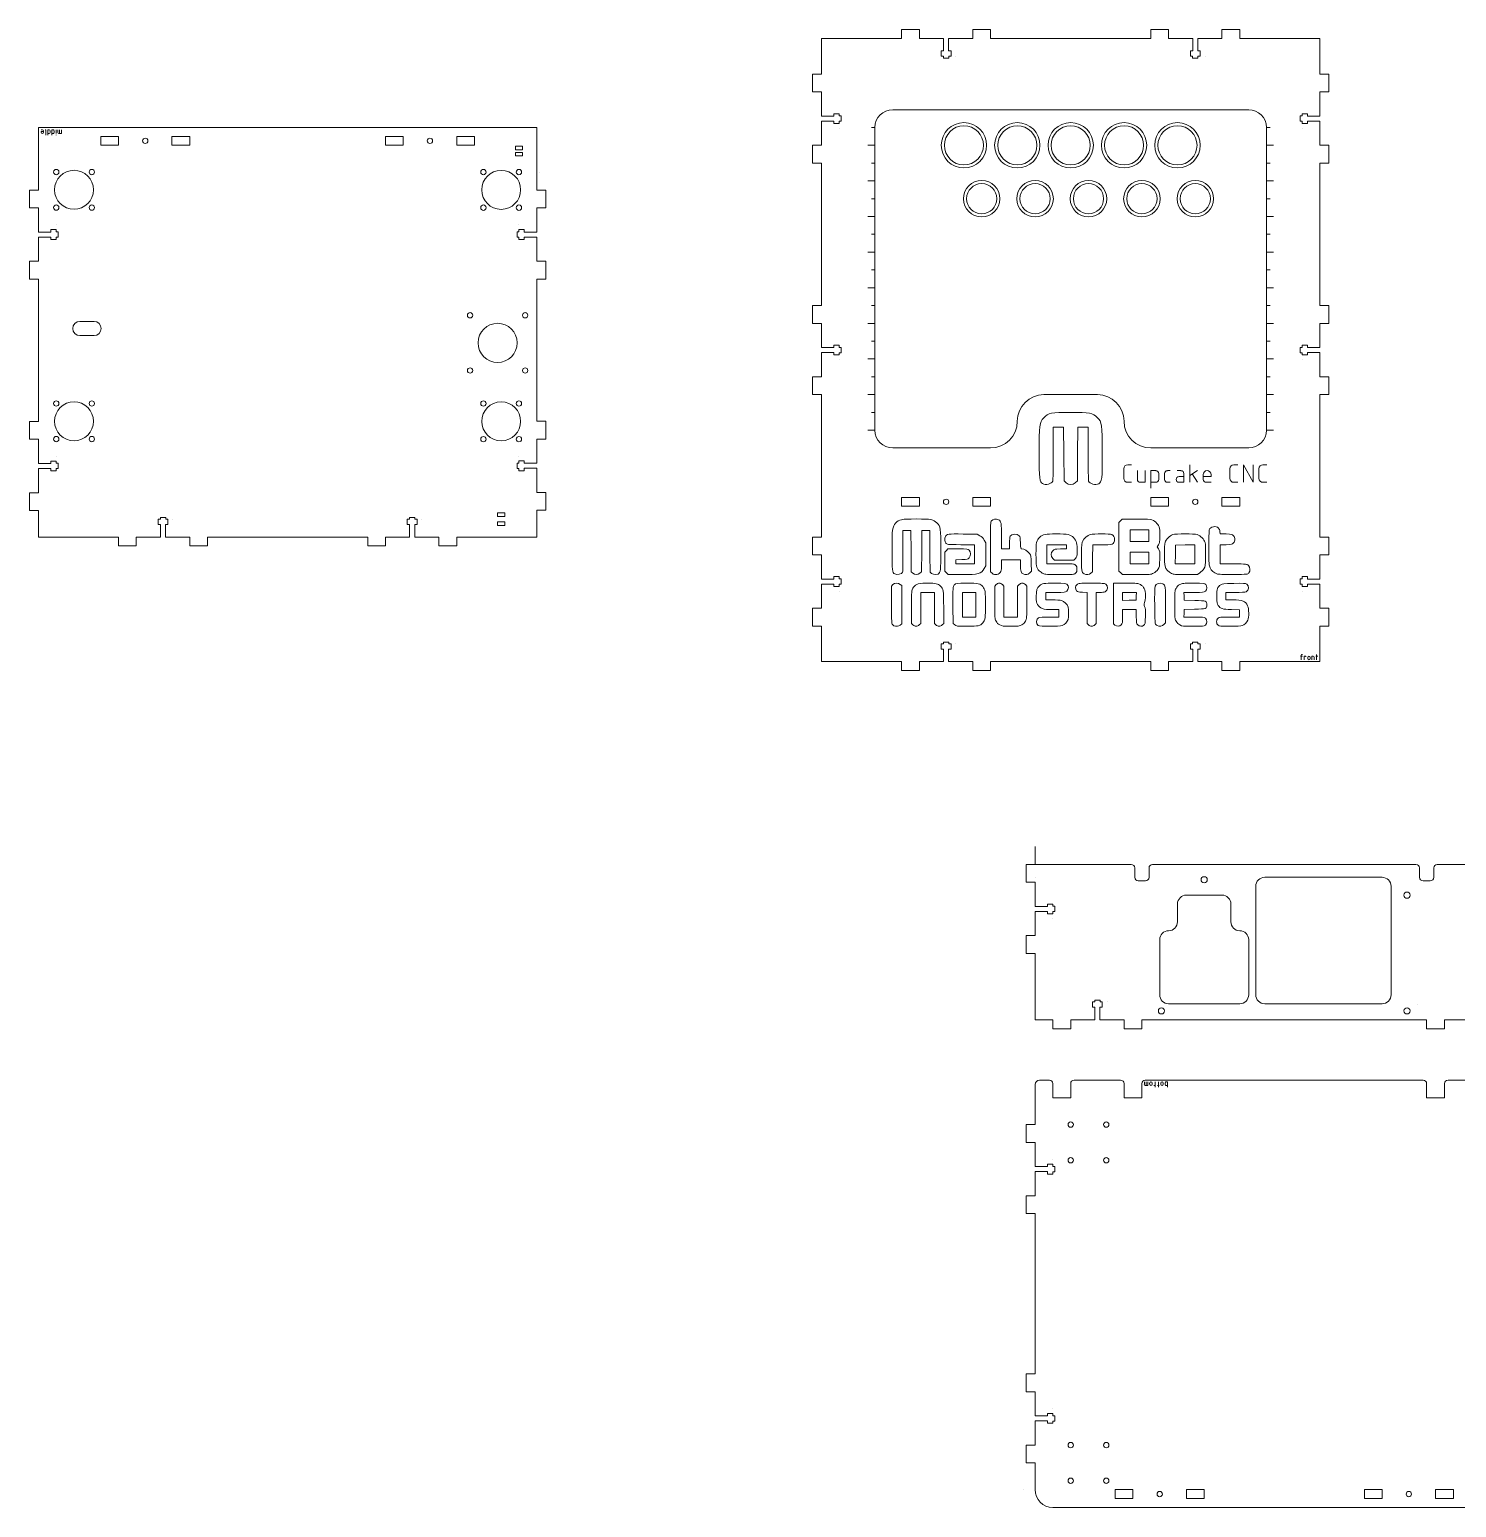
# Model space of a CAD drawing. Header units: millimetres. Extents: x -2155 to -662, y -1565 to -180.
# Drawn here: x -2155 to -1353, y -1565 to -735 of the extents above; entities that cross this region are included whole.
import ezdxf

# ---------------------------------------------------------------- set-up
doc = ezdxf.new("R2010")
doc.units = ezdxf.units.MM
doc.layers.get('0').update_dxf_attribs({"linetype": 'CONTINUOUS', "lineweight": 0, "true_color": 0x000000})
doc.layers.add('Drawings', color=4, linetype='CONTINUOUS', lineweight=0, true_color=0x00ffff)
doc.layers.add('main-deck', color=7, linetype='CONTINUOUS', lineweight=0, true_color=0x000000)

# ---------------------------------------------------------------- blocks, each defined once
blk = doc.blocks.new('slot')
for p, q in [((5, 5), (15, 5)), ((5, 5), (5, 0)), ((5, 0), (15, 0)), ((15, 0), (15, 5)), ((45, 5), (45, 0)), ((45, 5), (55, 5)), ((55, 0), (55, 5)), ((45, 0), (55, 0))]:
    blk.add_line(p, q)
blk.add_circle((30, 2.5), 1.5)
blk = doc.blocks.new('tgrips')
for p, q in [((0, 0), (10, 0)), ((10, 5), (20, 5)), ((10, 0), (10, 5)), ((20, 5), (20, 0)), ((20, 0), (33.58, 0)), ((33.58, 0), (33.58, -7)), ((36.4, -7), (36.4, 0)), ((36.4, 0), (50, 0)), ((50, 5), (60, 5)), ((50, 0), (50, 5)), ((60, 5), (60, 0)), ((60, 0), (70, 0)), ((70, 0), (70, 0)), ((32.25, -7), (32.25, -10)), ((33.58, -7), (32.25, -7)), ((37.75, -7), (36.4, -7)), ((37.75, -7), (37.75, -10)), ((32.25, -10), (33.5, -10)), ((33.5, -10), (33.5, -11)), ((33.5, -11), (36.5, -11)), ((36.5, -10), (37.75, -10)), ((36.5, -11), (36.5, -10)), ((40.5, -10), (40.5, -10))]:
    blk.add_line(p, q)
blk = doc.blocks.new('bearing hole and guides')
for centre, radius in [((-10, 10), 1.5), ((0, 0), 10.95), ((10, 10), 1.5), ((-10, -10), 1.5), ((10, -10), 1.5)]:
    blk.add_circle(centre, radius)
blk = doc.blocks.new('steppernema17')
for centre, radius in [((-15.495, 15.495), 1.5), ((15.495, 15.495), 1.5), ((0, 0), 11), ((-15.495, -15.495), 1.5), ((15.495, -15.495), 1.5)]:
    blk.add_circle(centre, radius)

msp = doc.modelspace()

# ---------------------------------------------------------------- linework, layer by layer
for p, q in [((-1710, -740), (-1710, -750)), ((-1675, -740), (-1710, -740)), ((-1605, -740), (-1535, -740)), ((-1465, -740), (-1462.75, -740)), ((-1462.75, -740), (-1430, -740)), ((-1430, -740), (-1430, -750)), ((-1670, -780), (-1470, -780)), ((-2150, -790), (-2150, -815.13)), ((-2150, -790), (-1870, -790)), ((-1901.25, -790.12), (-1901.25, -790.12)), ((-1870, -815.13), (-1870, -790)), ((-1680, -960), (-1680, -790)), ((-1460, -790), (-1460, -960)), ((-1882, -802.5), (-1882, -800.5)), ((-1882, -800.5), (-1878, -800.5)), ((-1878, -802.5), (-1882, -802.5)), ((-1882, -806), (-1882, -804)), ((-1882, -804), (-1878, -804)), ((-1878, -800.5), (-1878, -802.5)), ((-1878, -804), (-1878, -806)), ((-1878, -806), (-1882, -806)), ((-1868.25, -815), (-1868.25, -815)), ((-1710, -820), (-1710, -880)), ((-1430, -820), (-1430, -880)), ((-2150, -945.09), (-2150, -885.13)), ((-1870, -945), (-1870, -885.13)), ((-1585, -940), (-1555, -940)), ((-1710, -950), (-1710, -1010)), ((-1430, -950), (-1430, -950)), ((-1430, -1010), (-1430, -950)), ((-1600, -955), (-1600, -955)), ((-1540, -955), (-1540, -955)), ((-1670, -970), (-1615, -970)), ((-1525, -970), (-1470, -970)), ((-1892, -1008.5), (-1892, -1006.5)), ((-1892, -1006.5), (-1888, -1006.5)), ((-1888, -1008.5), (-1892, -1008.5)), ((-1892, -1013.5), (-1892, -1011.5)), ((-1892, -1011.5), (-1888, -1011.5)), ((-1888, -1006.5), (-1888, -1008.5)), ((-1888, -1011.5), (-1888, -1013.5)), ((-2150, -1015.09), (-2150, -1020.03)), ((-2115, -1020.03), (-2150, -1020.03)), ((-1975, -1020.03), (-2045, -1020.03)), ((-1905, -1020.03), (-1870, -1020.03)), ((-1888, -1013.5), (-1892, -1013.5)), ((-1870, -1015), (-1870, -1020.03)), ((-1870, -1020.03), (-1870, -1020.03)), ((-1710, -1080), (-1710, -1090)), ((-1430, -1080), (-1430, -1090)), ((-1675, -1090), (-1710, -1090)), ((-1535, -1090), (-1605, -1090)), ((-1430, -1090), (-1465, -1090)), ((-1590, -1203.87), (-1536, -1203.87)), ((-1590, -1211.12), (-1590, -1211.12)), ((-1534, -1211.12), (-1534, -1205.87)), ((-1526, -1205.87), (-1526, -1211.12)), ((-1524, -1203.87), (-1376, -1203.87)), ((-1395, -1211.12), (-1461, -1211.12)), ((-1374, -1211.12), (-1374, -1205.87)), ((-1366, -1205.87), (-1366, -1211.12)), ((-1364, -1203.87), (-1310, -1203.87)), ((-1528, -1213.12), (-1532, -1213.12)), ((-1466, -1216.12), (-1466, -1277.12)), ((-1390, -1216.12), (-1390, -1277.12)), ((-1368, -1213.12), (-1372, -1213.12)), ((-1510, -1226.12), (-1510, -1236.12)), ((-1487, -1221.12), (-1505, -1221.12)), ((-1485, -1221.12), (-1487, -1221.12)), ((-1480, -1236.12), (-1480, -1226.12)), ((-1515, -1241.12), (-1515, -1241.12)), ((-1475, -1241.12), (-1475, -1241.12)), ((-1520, -1277.12), (-1520, -1246.12)), ((-1470, -1277.12), (-1470, -1246.12)), ((-1590, -1263.87), (-1590, -1291.13)), ((-1515, -1282.12), (-1475, -1282.12)), ((-1461, -1282.12), (-1395, -1282.12)), ((-1375, -1282.5), (-1375, -1282.5)), ((-1380, -1291.13), (-1520, -1291.13)), ((-1590, -1327.5), (-1590, -1340)), ((-1587.5, -1325), (-1582, -1325)), ((-1580, -1335), (-1580, -1327)), ((-1570, -1327), (-1570, -1335)), ((-1568.13, -1325), (-1542, -1325)), ((-1540, -1335), (-1540, -1327)), ((-1530, -1327), (-1530, -1335)), ((-1528.13, -1325), (-1372, -1325)), ((-1370, -1335), (-1370, -1327)), ((-1360, -1327), (-1360, -1335)), ((-1358, -1325), (-1332, -1325)), ((-1570, -1335), (-1580, -1335)), ((-1530, -1335), (-1540, -1335)), ((-1360, -1335), (-1370, -1335)), ((-1590, -1410), (-1590, -1480)), ((-1590, -1555), (-1590, -1550)), ((-1596.25, -1555), (-1596.25, -1555)), ((-1580, -1565), (-1318.75, -1565))]:
    msp.add_line(p, q)
at = {"lineweight": 5}
for p, q in [((-1576.9, -958.35), (-1579.81, -958.35)), ((-1579.81, -958.35), (-1579.81, -973.14)), ((-1574, -958.35), (-1576.9, -958.35)), ((-1573.88, -973.42), (-1574, -958.35)), ((-1566, -958.35), (-1566.12, -973.42)), ((-1563.09, -958.35), (-1566, -958.35)), ((-1560.19, -958.35), (-1563.09, -958.35)), ((-1560.19, -973.14), (-1560.19, -958.35)), ((-1573.76, -988.49), (-1573.88, -973.42)), ((-1566.12, -973.42), (-1566.24, -988.49)), ((-1585.8, -990.03), (-1585.8, -990.03)), ((-1572.59, -989.49), (-1573.76, -988.49)), ((-1566.24, -988.49), (-1567.41, -989.49))]:
    msp.add_line(p, q, dxfattribs=at)
for centre, radius in [((-1630, -800), 12.75), ((-1600, -800), 12.75), ((-1570, -800), 12.75), ((-1540, -800), 12.75), ((-1510, -800), 12.75), ((-1630, -800), 11), ((-1600, -800), 11), ((-1570, -800), 11), ((-1540, -800), 11), ((-1510, -800), 11), ((-1620, -830), 10.25), ((-1620, -830), 8.5), ((-1590, -830), 10.25), ((-1590, -830), 8.5), ((-1560, -830), 10.25), ((-1560, -830), 8.5), ((-1530, -830), 10.25), ((-1530, -830), 8.5), ((-1500, -830), 10.25), ((-1500, -830), 8.5), ((-1495, -1212.5), 1.75), ((-1381, -1221.12), 1.75), ((-1519, -1286.12), 1.75), ((-1381, -1286.12), 1.75), ((-1570, -1350), 1.5), ((-1550, -1350), 1.5), ((-1570, -1370), 1.5), ((-1550, -1370), 1.5), ((-1570, -1530), 1.5), ((-1550, -1530), 1.5), ((-1570, -1550), 1.5), ((-1550, -1550), 1.5)]:
    msp.add_circle(centre, radius)
for centre, radius, start, end in [((-1670, -790), 10, 90, 180), ((-1470, -790), 10, 0, 90), ((-1585, -955), 15, 90, 180), ((-1555, -955), 15, 0, 90), ((-1670, -960), 10, 180, 270), ((-1615, -955), 15, 270, 0), ((-1525, -955), 15, 180, 270), ((-1470, -960), 10, 270, 0), ((-1536, -1205.87), 2, 0, 90), ((-1532, -1211.12), 2, 180, 270), ((-1528, -1211.12), 2, 270, 0), ((-1524, -1205.87), 2, 90, 180), ((-1461, -1216.12), 5, 90, 180), ((-1395, -1216.12), 5, 0, 90), ((-1376, -1205.87), 2, 0, 90), ((-1372, -1211.12), 2, 180, 270), ((-1368, -1211.12), 2, 270, 0), ((-1364, -1205.87), 2, 90, 180), ((-1505, -1226.12), 5, 90, 180), ((-1485, -1226.12), 5, 0, 90), ((-1515, -1236.12), 5, 270, 0), ((-1475, -1236.12), 5, 180, 270), ((-1515, -1246.12), 5, 90, 180), ((-1475, -1246.12), 5, 0, 90), ((-1515, -1277.12), 5, 180, 270), ((-1475, -1277.12), 5, 270, 0), ((-1461, -1277.12), 5, 180, 270), ((-1395, -1277.12), 5, 270, 0), ((-1587.5, -1327.5), 2.5, 90, 179.9809), ((-1582, -1327), 2, 360, 90), ((-1568.06, -1326.94), 1.94, 91.84761, 181.84761), ((-1542, -1327), 2, 360, 90), ((-1528.06, -1326.94), 1.94, 91.84761, 181.84761), ((-1372, -1327), 2, 0, 90), ((-1358, -1327), 2, 90, 180), ((-1580, -1555), 10, 180, 270)]:
    msp.add_arc(centre, radius, start, end)
for points in [[(-1587.74, -973), (-1587.74, -957.03), (-1587.57, -955.71), (-1585.14, -953.07)], [(-1585.14, -953.07), (-1582.59, -950.31), (-1581.06, -950), (-1569.99, -950)], [(-1569.99, -950), (-1559.31, -950), (-1557.63, -950.31), (-1555.1, -952.79)], [(-1555.1, -952.79), (-1552.41, -955.42), (-1552.25, -956.5), (-1552.25, -972.64)], [(-1585.8, -990.03), (-1587.57, -989), (-1587.74, -987.51), (-1587.74, -973)], [(-1579.81, -973.14), (-1579.81, -981.27), (-1579.93, -988.23), (-1580.07, -988.6)], [(-1559.93, -988.6), (-1560.07, -988.23), (-1560.19, -981.27), (-1560.19, -973.14)], [(-1552.25, -972.64), (-1552.25, -987.66), (-1552.42, -989.05), (-1554.28, -990.05)], [(-1580.07, -988.6), (-1580.66, -990.14), (-1584.12, -991), (-1585.8, -990.03)], [(-1567.41, -989.49), (-1568.96, -990.82), (-1571.04, -990.82), (-1572.59, -989.49)], [(-1554.28, -990.05), (-1556.03, -990.99), (-1559.34, -990.14), (-1559.93, -988.6)]]:
    msp.add_open_spline(points, degree=3, dxfattribs=at)
at = {"layer": 'Drawings'}
for p, q in [((-2147.63, -791.3), (-2148.46, -791.3)), ((-2147.13, -792.3), (-2148.46, -792.3)), ((-2148.46, -792.3), (-2148.46, -792.64)), ((-2147.13, -792.64), (-2147.13, -791.8)), ((-2145.79, -794.3), (-2145.79, -791.64)), ((-2144.79, -794.3), (-2144.79, -791.3)), ((-2144.79, -791.3), (-2143.96, -791.3)), ((-2143.96, -793.3), (-2144.79, -793.3)), ((-2143.46, -791.8), (-2143.46, -792.8)), ((-2142.46, -794.3), (-2142.46, -791.3)), ((-2142.46, -791.3), (-2141.63, -791.3)), ((-2141.63, -793.3), (-2142.46, -793.3)), ((-2141.13, -791.8), (-2141.13, -792.8)), ((-2140.13, -791.3), (-2140.13, -793.3)), ((-2140.13, -794.14), (-2140.13, -794.3)), ((-2139.13, -792.8), (-2139.13, -791.3)), ((-2137.13, -793.3), (-2138.63, -793.3)), ((-2138.13, -793.3), (-2138.13, -791.3)), ((-2137.13, -791.3), (-2137.13, -793.3)), ((-1680, -790), (-1682, -790)), ((-1458, -790), (-1460, -790)), ((-1680, -800), (-1684, -800)), ((-1456, -800), (-1460, -800)), ((-1680, -810), (-1682, -810)), ((-1458, -810), (-1460, -810)), ((-1680, -820), (-1684, -820)), ((-1456, -820), (-1460, -820)), ((-1680, -830), (-1682, -830)), ((-1458, -830), (-1460, -830)), ((-1680, -840), (-1684, -840)), ((-1456, -840), (-1460, -840)), ((-1680, -850), (-1682, -850)), ((-1458, -850), (-1460, -850)), ((-1680, -860), (-1684, -860)), ((-1456, -860), (-1460, -860)), ((-1680, -870), (-1682, -870)), ((-1458, -870), (-1460, -870)), ((-1680, -880), (-1684, -880)), ((-1456, -880), (-1460, -880)), ((-1680, -890), (-1682, -890)), ((-1458, -890), (-1460, -890)), ((-1680, -900), (-1684, -900)), ((-1456, -900), (-1460, -900)), ((-1680, -910), (-1682, -910)), ((-1458, -910), (-1460, -910)), ((-1680, -920), (-1684, -920)), ((-1456, -920), (-1460, -920)), ((-1680, -930), (-1682, -930)), ((-1458, -930), (-1460, -930)), ((-1680, -940), (-1684, -940)), ((-1456, -940), (-1460, -940)), ((-1680, -950), (-1682, -950)), ((-1458, -950), (-1460, -950)), ((-1680, -960), (-1684, -960)), ((-1456, -960), (-1460, -960)), ((-1440.84, -1086.91), (-1439.84, -1086.91)), ((-1440.5, -1088.91), (-1440.5, -1086.41)), ((-1440, -1085.91), (-1439.84, -1085.91)), ((-1438.84, -1088.91), (-1438.84, -1086.91)), ((-1438.84, -1086.91), (-1438.17, -1086.91)), ((-1434.5, -1088.91), (-1434.5, -1086.91)), ((-1434.5, -1086.91), (-1433.67, -1086.91)), ((-1432.17, -1086.91), (-1431.17, -1086.91)), ((-1431.84, -1085.91), (-1431.84, -1088.91)), ((-1436.84, -1087.57), (-1436.84, -1088.24)), ((-1435.5, -1088.24), (-1435.5, -1087.57)), ((-1433.17, -1087.41), (-1433.17, -1088.91)), ((-1528.62, -1327.5), (-1528.62, -1326)), ((-1526.62, -1328), (-1528.13, -1328)), ((-1527.62, -1328), (-1527.62, -1326)), ((-1526.62, -1326), (-1526.62, -1328)), ((-1525.63, -1326.67), (-1525.63, -1327.33)), ((-1524.29, -1327.33), (-1524.29, -1326.67)), ((-1522.29, -1328), (-1523.29, -1328)), ((-1522.63, -1329), (-1522.63, -1326)), ((-1520.29, -1328), (-1521.29, -1328)), ((-1520.62, -1329), (-1520.62, -1326)), ((-1519.29, -1326.67), (-1519.29, -1327.33)), ((-1517.96, -1327.33), (-1517.96, -1326.67)), ((-1516.96, -1326.5), (-1516.96, -1327.5)), ((-1515.63, -1326), (-1516.46, -1326)), ((-1516.46, -1328), (-1515.63, -1328)), ((-1515.63, -1329), (-1515.63, -1326))]:
    msp.add_line(p, q, dxfattribs=at)
at = {"layer": 'Drawings', "color": 4, "true_color": 0x00ffff}
for p, q in [((-1540.15, -981.64), (-1540.15, -987.09)), ((-1535.8, -979.47), (-1537.97, -979.47)), ((-1532.53, -982.73), (-1532.53, -987.63)), ((-1528.17, -989.27), (-1528.17, -982.73)), ((-1522.19, -982.73), (-1524.91, -982.73)), ((-1524.91, -982.73), (-1524.91, -992.53)), ((-1520.55, -987.63), (-1520.55, -984.37)), ((-1517.29, -984.37), (-1517.29, -987.63)), ((-1514.02, -982.73), (-1515.65, -982.73)), ((-1510.21, -982.73), (-1508.03, -982.73)), ((-1509.12, -986), (-1506.4, -986)), ((-1506.4, -984.37), (-1506.4, -989.27)), ((-1503.13, -979.47), (-1503.13, -989.27)), ((-1503.13, -985.46), (-1498.77, -982.73)), ((-1501.69, -984.56), (-1498.77, -989.27)), ((-1495.51, -984.91), (-1495.51, -987.63)), ((-1495.51, -986), (-1491.15, -986)), ((-1491.15, -986), (-1491.15, -984.91)), ((-1480.54, -981.64), (-1480.54, -987.09)), ((-1476.18, -979.47), (-1478.36, -979.47)), ((-1472.91, -989.27), (-1472.91, -979.47)), ((-1472.91, -979.47), (-1467.47, -989.27)), ((-1467.47, -989.27), (-1467.47, -979.47)), ((-1464.2, -981.64), (-1464.2, -987.09)), ((-1459.85, -979.47), (-1462.02, -979.47)), ((-1537.97, -989.27), (-1535.8, -989.27)), ((-1530.9, -989.27), (-1528.17, -989.27)), ((-1524.91, -989.27), (-1522.19, -989.27)), ((-1515.65, -989.27), (-1514.02, -989.27)), ((-1506.4, -989.27), (-1509.12, -989.27)), ((-1493.87, -989.27), (-1491.15, -989.27)), ((-1478.36, -989.27), (-1476.18, -989.27)), ((-1462.02, -989.27), (-1459.85, -989.27))]:
    msp.add_line(p, q, dxfattribs=at)
at = {"layer": 'Drawings', "color": 4, "lineweight": 5, "true_color": 0x00ffff}
for p, q in [((-1542.95, -1011.82), (-1542.06, -1010.93)), ((-1542.95, -1025.53), (-1542.95, -1011.82)), ((-1542.06, -1010.93), (-1541.17, -1010.03)), ((-1541.17, -1010.03), (-1533.62, -1009.94)), ((-1662, -1016.32), (-1664.25, -1016.32)), ((-1664.25, -1016.32), (-1664.25, -1027.73)), ((-1659.76, -1016.32), (-1662, -1016.32)), ((-1659.67, -1027.94), (-1659.76, -1016.32)), ((-1653.59, -1016.32), (-1653.68, -1027.94)), ((-1651.35, -1016.32), (-1653.59, -1016.32)), ((-1649.1, -1016.32), (-1651.35, -1016.32)), ((-1649.1, -1027.73), (-1649.1, -1016.32)), ((-1630.38, -1018.31), (-1622.53, -1018.41)), ((-1622.53, -1018.41), (-1621, -1019.3)), ((-1608.84, -1019.94), (-1608.83, -1026.62)), ((-1531.35, -1015.99), (-1536.67, -1015.99)), ((-1536.67, -1015.99), (-1536.67, -1019.21)), ((-1536.67, -1019.21), (-1536.67, -1022.44)), ((-1526.04, -1015.99), (-1531.35, -1015.99)), ((-1526.04, -1019.21), (-1526.04, -1015.99)), ((-1526.04, -1022.44), (-1526.04, -1019.21)), ((-1526.04, -1019.21), (-1526.04, -1019.21)), ((-1486.18, -1016.91), (-1486.01, -1018.19)), ((-1486.01, -1018.19), (-1482.64, -1018.3)), ((-1659.58, -1039.57), (-1659.67, -1027.94)), ((-1653.68, -1027.94), (-1653.78, -1039.57)), ((-1640.73, -1028.43), (-1639.86, -1027.53)), ((-1640.73, -1033.84), (-1640.73, -1028.43)), ((-1639.86, -1027.53), (-1639, -1026.62)), ((-1639, -1026.62), (-1633.4, -1026.62)), ((-1623.98, -1024.4), (-1631.74, -1024.31)), ((-1623.98, -1029.7), (-1623.98, -1024.4)), ((-1618.59, -1021.72), (-1617.69, -1023.24)), ((-1617.69, -1023.24), (-1617.69, -1029.69)), ((-1615.12, -1039.57), (-1615.12, -1025.56)), ((-1608.83, -1026.62), (-1606.58, -1026.62)), ((-1606.58, -1026.62), (-1604.32, -1026.62)), ((-1604.32, -1026.62), (-1604.32, -1023.38)), ((-1577.91, -1024.37), (-1583.38, -1024.37)), ((-1583.38, -1024.37), (-1583.38, -1029.69)), ((-1572.43, -1024.37), (-1577.91, -1024.37)), ((-1575.81, -1026.68), (-1572.43, -1026.57)), ((-1572.43, -1025.47), (-1572.43, -1024.37)), ((-1572.43, -1026.57), (-1572.43, -1025.47)), ((-1557.58, -1024.37), (-1557.67, -1031.97)), ((-1552.26, -1024.37), (-1557.58, -1024.37)), ((-1542.95, -1039.24), (-1542.95, -1025.53)), ((-1536.67, -1022.44), (-1531.35, -1022.44)), ((-1531.35, -1028.56), (-1536.67, -1028.56)), ((-1536.67, -1028.56), (-1536.67, -1031.78)), ((-1531.35, -1022.44), (-1526.04, -1022.44)), ((-1526.04, -1028.56), (-1531.35, -1028.56)), ((-1526.04, -1031.78), (-1526.04, -1028.56)), ((-1520.65, -1024.4), (-1521.39, -1025.5)), ((-1521.39, -1025.5), (-1520.63, -1026.62)), ((-1511.06, -1024.53), (-1511.14, -1029.77)), ((-1505.66, -1024.44), (-1511.06, -1024.53)), ((-1500.26, -1024.35), (-1505.66, -1024.44)), ((-1500.26, -1029.68), (-1500.26, -1024.35)), ((-1482.68, -1024.32), (-1486.09, -1024.43)), ((-1486.09, -1024.43), (-1486.09, -1029.7)), ((-1640.73, -1039.24), (-1640.73, -1033.84)), ((-1631.2, -1032.69), (-1634.61, -1032.8)), ((-1634.61, -1032.8), (-1634.61, -1033.9)), ((-1634.61, -1033.9), (-1634.61, -1035)), ((-1634.61, -1035), (-1629.29, -1035)), ((-1629.29, -1035), (-1623.98, -1035)), ((-1623.98, -1035), (-1623.98, -1029.7)), ((-1617.69, -1036.13), (-1618.58, -1037.64)), ((-1617.69, -1029.69), (-1617.69, -1036.13)), ((-1603.52, -1032.75), (-1608.83, -1032.75)), ((-1608.83, -1032.75), (-1608.83, -1035.49)), ((-1598.2, -1032.75), (-1603.52, -1032.75)), ((-1598.2, -1035.79), (-1598.2, -1032.75)), ((-1592.13, -1034.89), (-1592.02, -1039.18)), ((-1583.38, -1029.69), (-1583.38, -1035)), ((-1583.38, -1035), (-1575.83, -1035)), ((-1579.18, -1032.91), (-1580.03, -1032.05)), ((-1573.72, -1032.91), (-1579.18, -1032.91)), ((-1568.26, -1032.91), (-1573.72, -1032.91)), ((-1567.36, -1032.01), (-1568.26, -1032.91)), ((-1557.67, -1031.97), (-1557.77, -1039.57)), ((-1536.67, -1031.78), (-1536.67, -1035)), ((-1536.67, -1035), (-1531.35, -1035)), ((-1531.35, -1035), (-1526.04, -1035)), ((-1526.04, -1035), (-1526.04, -1031.78)), ((-1526.04, -1031.78), (-1526.04, -1031.78)), ((-1511.14, -1029.77), (-1511.23, -1035)), ((-1511.23, -1035), (-1505.75, -1035)), ((-1505.75, -1035), (-1500.26, -1035)), ((-1500.26, -1035), (-1500.26, -1029.68)), ((-1500.26, -1029.68), (-1500.26, -1029.68)), ((-1486.09, -1029.7), (-1486.09, -1034.97)), ((-1486.09, -1034.97), (-1478.54, -1035.06)), ((-1668.87, -1040.76), (-1668.87, -1040.76)), ((-1658.67, -1040.34), (-1659.58, -1039.57)), ((-1653.78, -1039.57), (-1654.68, -1040.34)), ((-1639.79, -1040.18), (-1640.73, -1039.24)), ((-1638.85, -1041.12), (-1639.79, -1040.18)), ((-1639.79, -1040.18), (-1639.79, -1040.18)), ((-1631.14, -1041.12), (-1638.85, -1041.12)), ((-1614.21, -1040.34), (-1615.12, -1039.57)), ((-1614.21, -1040.34), (-1614.21, -1040.34)), ((-1592.02, -1039.18), (-1592.99, -1040.15)), ((-1585.48, -1040.51), (-1585.48, -1040.51)), ((-1562.44, -1040.71), (-1562.44, -1040.71)), ((-1557.77, -1039.57), (-1558.67, -1040.35)), ((-1541.9, -1040.18), (-1542.95, -1039.24)), ((-1540.85, -1041.12), (-1541.9, -1040.18)), ((-1541.9, -1040.18), (-1541.9, -1040.18)), ((-1533.02, -1041.12), (-1540.85, -1041.12)), ((-1513.31, -1040.53), (-1513.31, -1040.53)), ((-1498.76, -1040.96), (-1505.39, -1041.05)), ((-1497.42, -1040.07), (-1498.76, -1040.96)), ((-1487.86, -1040.74), (-1487.86, -1040.74)), ((-1670.69, -1047.54), (-1669.9, -1046.75)), ((-1670.69, -1057.88), (-1670.69, -1047.54)), ((-1665.74, -1046.62), (-1664.89, -1047.29)), ((-1664.89, -1047.29), (-1664.89, -1058.04)), ((-1650.39, -1051.11), (-1654.26, -1051.11)), ((-1654.26, -1051.11), (-1654.26, -1059.82)), ((-1646.53, -1051.11), (-1650.39, -1051.11)), ((-1646.53, -1059.82), (-1646.53, -1051.11)), ((-1627.04, -1051.11), (-1630.74, -1051.11)), ((-1630.74, -1051.11), (-1630.74, -1058.04)), ((-1623.33, -1051.11), (-1627.04, -1051.11)), ((-1623.33, -1058.04), (-1623.33, -1051.11)), ((-1612.7, -1047.54), (-1611.91, -1046.75)), ((-1612.7, -1056.68), (-1612.7, -1047.54)), ((-1608.34, -1046.75), (-1607.55, -1047.54)), ((-1607.55, -1047.54), (-1607.55, -1056.25)), ((-1599.81, -1047.54), (-1599.02, -1046.75)), ((-1599.81, -1056.25), (-1599.81, -1047.54)), ((-1595.45, -1046.75), (-1594.66, -1047.54)), ((-1594.66, -1047.54), (-1594.66, -1056.66)), ((-1578.57, -1051.11), (-1584.03, -1051.11)), ((-1584.03, -1051.11), (-1584.03, -1053.2)), ((-1584.03, -1053.2), (-1584.03, -1055.3)), ((-1560.83, -1051.18), (-1563.44, -1051.06)), ((-1560.83, -1059.86), (-1560.83, -1051.18)), ((-1553.6, -1051.11), (-1555.68, -1051.11)), ((-1555.68, -1051.11), (-1555.68, -1059.82)), ((-1546.01, -1057.37), (-1546.01, -1045.95)), ((-1546.01, -1045.95), (-1539.14, -1045.95)), ((-1536.98, -1051.11), (-1540.86, -1051.11)), ((-1540.86, -1051.11), (-1540.86, -1053.37)), ((-1540.86, -1053.37), (-1540.86, -1055.64)), ((-1533.1, -1051.11), (-1536.98, -1051.11)), ((-1533.29, -1055.46), (-1533.19, -1053.28)), ((-1533.19, -1053.28), (-1533.1, -1051.11)), ((-1533.19, -1053.28), (-1533.19, -1053.28)), ((-1500.8, -1051.11), (-1506.41, -1051.11)), ((-1506.41, -1051.11), (-1506.32, -1053.28)), ((-1506.32, -1053.28), (-1506.22, -1055.46)), ((-1477.57, -1051.11), (-1482.87, -1051.11)), ((-1482.87, -1051.11), (-1482.87, -1053.2)), ((-1482.87, -1053.2), (-1482.87, -1055.3)), ((-1664.89, -1058.04), (-1664.89, -1068.78)), ((-1659.41, -1068.54), (-1659.41, -1059.26)), ((-1654.26, -1059.82), (-1654.26, -1068.54)), ((-1646.53, -1068.54), (-1646.53, -1059.82)), ((-1641.37, -1059.49), (-1641.37, -1068.54)), ((-1636.06, -1068.56), (-1636.16, -1058.95)), ((-1630.74, -1058.04), (-1630.74, -1064.96)), ((-1623.33, -1064.96), (-1623.33, -1058.04)), ((-1623.33, -1058.04), (-1623.33, -1058.04)), ((-1607.55, -1056.25), (-1607.55, -1064.96)), ((-1599.81, -1064.96), (-1599.81, -1056.25)), ((-1584.03, -1055.3), (-1580.24, -1055.3)), ((-1576.62, -1060.77), (-1580.24, -1060.77)), ((-1576.62, -1062.87), (-1576.62, -1060.77)), ((-1560.83, -1068.54), (-1560.83, -1059.86)), ((-1555.68, -1059.82), (-1555.68, -1068.54)), ((-1546.01, -1068.78), (-1546.01, -1057.37)), ((-1540.86, -1055.64), (-1537.07, -1055.55)), ((-1536.99, -1060.77), (-1540.86, -1060.77)), ((-1540.86, -1060.77), (-1540.86, -1064.65)), ((-1537.07, -1055.55), (-1533.29, -1055.46)), ((-1533.12, -1060.77), (-1536.99, -1060.77)), ((-1533.12, -1064.65), (-1533.12, -1060.77)), ((-1516.69, -1058.24), (-1516.69, -1068.23)), ((-1506.22, -1060.61), (-1506.32, -1062.79)), ((-1506.22, -1055.46), (-1500.32, -1055.62)), ((-1500.44, -1060.53), (-1506.22, -1060.61)), ((-1482.87, -1055.3), (-1478.92, -1055.31)), ((-1475.13, -1060.85), (-1479.73, -1060.73)), ((-1475.13, -1062.9), (-1475.13, -1060.85)), ((-1669.3, -1069.79), (-1669.3, -1069.79)), ((-1664.89, -1068.78), (-1665.74, -1069.45)), ((-1658.62, -1069.33), (-1659.41, -1068.54)), ((-1658.62, -1069.33), (-1658.62, -1069.33)), ((-1654.26, -1068.54), (-1655.05, -1069.33)), ((-1645.74, -1069.33), (-1646.53, -1068.54)), ((-1641.37, -1068.54), (-1642.16, -1069.33)), ((-1635.15, -1069.34), (-1636.06, -1068.56)), ((-1635.15, -1069.34), (-1635.15, -1069.34)), ((-1630.74, -1064.96), (-1627.04, -1064.96)), ((-1627.04, -1064.96), (-1623.33, -1064.96)), ((-1609.81, -1069.38), (-1609.81, -1069.38)), ((-1607.55, -1064.96), (-1603.68, -1064.96)), ((-1603.68, -1064.96), (-1599.81, -1064.96)), ((-1588.3, -1069.71), (-1588.3, -1069.71)), ((-1581.92, -1064.96), (-1576.62, -1064.96)), ((-1576.62, -1064.96), (-1576.62, -1062.87)), ((-1560.04, -1069.33), (-1560.83, -1068.54)), ((-1560.04, -1069.33), (-1560.04, -1069.33)), ((-1555.68, -1068.54), (-1556.47, -1069.33)), ((-1545.16, -1069.45), (-1546.01, -1068.78)), ((-1545.16, -1069.45), (-1545.16, -1069.45)), ((-1521.41, -1069.74), (-1521.41, -1069.74)), ((-1516.69, -1068.23), (-1517.64, -1069.18)), ((-1508.65, -1069.38), (-1508.65, -1069.38)), ((-1506.32, -1062.79), (-1506.41, -1064.96)), ((-1506.41, -1064.96), (-1500.8, -1064.96)), ((-1487.17, -1069.45), (-1487.17, -1069.45)), ((-1480.73, -1064.96), (-1475.13, -1064.96)), ((-1475.13, -1064.96), (-1475.13, -1062.9))]:
    msp.add_line(p, q, dxfattribs=at)
at = {"layer": 'Drawings'}
for centre, radius, start, end in [((-2147.79, -792.64), 0.667, 180, 360), ((-2147.63, -791.8), 0.5, 360, 90), ((-2146.13, -791.64), 0.333, 360, 90), ((-2143.96, -791.8), 0.5, 360, 90), ((-2143.96, -792.8), 0.5, 270, 360), ((-2141.63, -791.8), 0.5, 360, 90), ((-2141.63, -792.8), 0.5, 270, 360), ((-2138.63, -792.8), 0.5, 180, 270), ((-1440, -1086.41), 0.5, 90, 180), ((-1438.17, -1087.24), 0.333, 0, 90), ((-1436.17, -1087.57), 0.667, 0, 180), ((-1433.67, -1087.41), 0.5, 0, 90), ((-1436.17, -1088.24), 0.667, 180, 0), ((-1528.13, -1327.5), 0.5, 180, 270), ((-1524.96, -1326.67), 0.667, 360, 180), ((-1524.96, -1327.33), 0.667, 180, 360), ((-1518.63, -1326.67), 0.667, 360, 180), ((-1518.63, -1327.33), 0.667, 180, 360), ((-1516.46, -1326.5), 0.5, 90, 180), ((-1516.46, -1327.5), 0.5, 180, 270)]:
    msp.add_arc(centre, radius, start, end, dxfattribs=at)
at = {"layer": 'Drawings', "color": 4, "true_color": 0x00ffff}
for centre, radius, start, end in [((-1537.97, -981.64), 2.18, 90, 180), ((-1537.97, -987.09), 2.18, 180, 270), ((-1530.9, -987.63), 1.63, 180, 270), ((-1522.19, -984.37), 1.63, 0, 90), ((-1522.19, -987.63), 1.63, 270, 0), ((-1515.65, -984.37), 1.63, 90, 180), ((-1515.65, -987.63), 1.63, 180, 270), ((-1509.12, -987.63), 1.63, 90, 270), ((-1508.03, -984.37), 1.63, 0, 90), ((-1493.33, -984.91), 2.18, 0, 180), ((-1493.87, -987.63), 1.63, 180, 270), ((-1478.36, -981.64), 2.18, 90, 180), ((-1478.36, -987.09), 2.18, 180, 270), ((-1462.02, -981.64), 2.18, 90, 180), ((-1462.02, -987.09), 2.18, 180, 270)]:
    msp.add_arc(centre, radius, start, end, dxfattribs=at)
at = {"layer": 'Drawings', "color": 4, "lineweight": 5, "true_color": 0x00ffff}
for points in [[(-1670.37, -1027.62), (-1670.37, -1015.3), (-1670.23, -1014.28), (-1668.36, -1012.24)], [(-1668.36, -1012.24), (-1666.39, -1010.11), (-1665.21, -1009.87), (-1656.67, -1009.87)], [(-1656.67, -1009.87), (-1648.43, -1009.87), (-1647.13, -1010.11), (-1645.18, -1012.02)], [(-1645.18, -1012.02), (-1643.1, -1014.05), (-1642.98, -1014.89), (-1642.98, -1027.34)], [(-1615.12, -1025.56), (-1615.12, -1012.28), (-1615.08, -1011.52), (-1614.51, -1010.88)], [(-1614.51, -1010.88), (-1613.65, -1009.93), (-1611.91, -1009.67), (-1610.59, -1010.3)], [(-1610.59, -1010.3), (-1609.05, -1011.03), (-1608.84, -1012.2), (-1608.84, -1019.94)], [(-1533.62, -1009.94), (-1525.13, -1009.83), (-1524.04, -1009.99), (-1522.19, -1011.67)], [(-1522.19, -1011.67), (-1520.19, -1013.47), (-1519.92, -1014.38), (-1519.92, -1019.14)], [(-1640.11, -1023.45), (-1640.8, -1022.6), (-1640.91, -1020.94), (-1640.36, -1019.73)], [(-1640.36, -1019.73), (-1639.72, -1018.33), (-1638.81, -1018.2), (-1630.38, -1018.31)], [(-1621, -1019.3), (-1620.02, -1019.88), (-1619.17, -1020.73), (-1618.59, -1021.72)], [(-1604.32, -1023.38), (-1604.32, -1021.6), (-1604.18, -1019.88), (-1604.01, -1019.56)], [(-1604.01, -1019.56), (-1603.24, -1018.11), (-1600.18, -1017.92), (-1598.97, -1019.25)], [(-1598.97, -1019.25), (-1598.48, -1019.8), (-1598.34, -1020.55), (-1598.25, -1023.27)], [(-1589.5, -1029.61), (-1589.49, -1022.94), (-1589.25, -1021.88), (-1587.37, -1020.11)], [(-1587.37, -1020.11), (-1585.71, -1018.56), (-1584.18, -1018.25), (-1578.17, -1018.25)], [(-1578.17, -1018.25), (-1571.52, -1018.25), (-1570.19, -1018.53), (-1568.37, -1020.36)], [(-1568.37, -1020.36), (-1566.69, -1022.04), (-1566.19, -1023.96), (-1566.35, -1028.15)], [(-1563.36, -1022.44), (-1562.69, -1020.93), (-1560.52, -1019.02), (-1559, -1018.59)], [(-1559, -1018.59), (-1557.3, -1018.12), (-1547.78, -1018.14), (-1546.88, -1018.62)], [(-1546.88, -1018.62), (-1545.77, -1019.21), (-1545.39, -1019.91), (-1545.38, -1021.4)], [(-1519.92, -1019.14), (-1519.92, -1022.96), (-1519.98, -1023.41), (-1520.65, -1024.4)], [(-1516.99, -1022.97), (-1516.54, -1021.34), (-1514.33, -1019.15), (-1512.63, -1018.64)], [(-1512.63, -1018.64), (-1510.85, -1018.11), (-1500.64, -1018.11), (-1498.85, -1018.64)], [(-1498.85, -1018.64), (-1497.04, -1019.18), (-1495.02, -1021.27), (-1494.5, -1023.12)], [(-1492.37, -1026.3), (-1492.37, -1021.08), (-1492.26, -1016.4), (-1492.12, -1015.9)], [(-1492.12, -1015.9), (-1491.61, -1014.08), (-1488.27, -1013.5), (-1486.91, -1015.01)], [(-1486.91, -1015.01), (-1486.61, -1015.34), (-1486.28, -1016.2), (-1486.18, -1016.91)], [(-1482.64, -1018.3), (-1479.4, -1018.4), (-1479.23, -1018.45), (-1478.49, -1019.31)], [(-1478.49, -1019.31), (-1478, -1019.88), (-1477.71, -1020.62), (-1477.71, -1021.31)], [(-1668.87, -1040.76), (-1670.24, -1039.96), (-1670.37, -1038.81), (-1670.37, -1027.62)], [(-1664.25, -1027.73), (-1664.25, -1034), (-1664.34, -1039.37), (-1664.45, -1039.66)], [(-1648.9, -1039.66), (-1649.01, -1039.37), (-1649.1, -1034), (-1649.1, -1027.73)], [(-1642.98, -1027.34), (-1642.98, -1038.93), (-1643.11, -1040), (-1644.55, -1040.77)], [(-1631.74, -1024.31), (-1639.45, -1024.21), (-1639.5, -1024.2), (-1640.11, -1023.45)], [(-1633.4, -1026.62), (-1627.9, -1026.62), (-1627.8, -1026.64), (-1627.02, -1027.42)], [(-1627.02, -1027.42), (-1625.94, -1028.5), (-1625.94, -1030.43), (-1627.01, -1031.68)], [(-1598.25, -1023.27), (-1598.15, -1026.46), (-1598.11, -1026.62), (-1597.45, -1026.63)], [(-1597.45, -1026.63), (-1596.05, -1026.65), (-1594.07, -1027.84), (-1593.15, -1029.23)], [(-1580.03, -1032.05), (-1581.26, -1030.83), (-1581.28, -1028.88), (-1580.07, -1027.67)], [(-1580.07, -1027.67), (-1579.23, -1026.84), (-1578.99, -1026.78), (-1575.81, -1026.68)], [(-1566.35, -1028.15), (-1566.46, -1030.89), (-1566.54, -1031.19), (-1567.36, -1032.01)], [(-1563.98, -1030.65), (-1563.89, -1025.14), (-1563.75, -1023.31), (-1563.36, -1022.44)], [(-1546.16, -1023.58), (-1546.93, -1024.35), (-1547.05, -1024.37), (-1552.26, -1024.37)], [(-1545.38, -1021.4), (-1545.37, -1022.45), (-1545.56, -1022.98), (-1546.16, -1023.58)], [(-1520.63, -1026.62), (-1519.91, -1027.7), (-1519.88, -1027.96), (-1519.97, -1032.29)], [(-1517, -1036.38), (-1517.44, -1034.79), (-1517.43, -1024.57), (-1516.99, -1022.97)], [(-1494.5, -1023.12), (-1494.21, -1024.13), (-1494.12, -1026.4), (-1494.2, -1030.54)], [(-1491.68, -1037.29), (-1492.34, -1035.88), (-1492.37, -1035.32), (-1492.37, -1026.3)], [(-1478.49, -1023.3), (-1479.23, -1024.17), (-1479.4, -1024.21), (-1482.68, -1024.32)], [(-1477.71, -1021.31), (-1477.71, -1022), (-1478, -1022.73), (-1478.49, -1023.3)], [(-1627.01, -1031.68), (-1627.75, -1032.55), (-1627.92, -1032.59), (-1631.2, -1032.69)], [(-1608.83, -1035.49), (-1608.83, -1037.17), (-1609.02, -1038.68), (-1609.3, -1039.36)], [(-1596.7, -1040.76), (-1597.88, -1040.23), (-1598.2, -1039.15), (-1598.2, -1035.79)], [(-1593.15, -1029.23), (-1592.29, -1030.53), (-1592.24, -1030.82), (-1592.13, -1034.89)], [(-1587.63, -1038.99), (-1589.31, -1037.21), (-1589.5, -1036.2), (-1589.5, -1029.61)], [(-1575.83, -1035), (-1568.31, -1035), (-1568.27, -1035), (-1567.37, -1035.78)], [(-1567.37, -1035.78), (-1566.62, -1036.42), (-1566.47, -1036.81), (-1566.47, -1038.06)], [(-1562.44, -1040.71), (-1563.88, -1039.98), (-1564.11, -1038.48), (-1563.98, -1030.65)], [(-1519.97, -1032.29), (-1520.07, -1036.68), (-1520.11, -1036.87), (-1521, -1038.16)], [(-1513.31, -1040.53), (-1514.94, -1039.78), (-1516.56, -1037.96), (-1517, -1036.38)], [(-1494.2, -1030.54), (-1494.3, -1036.43), (-1494.31, -1036.52), (-1495.19, -1037.84)], [(-1487.86, -1040.74), (-1489.51, -1040.15), (-1490.97, -1038.84), (-1491.68, -1037.29)], [(-1478.54, -1035.06), (-1471.06, -1035.16), (-1470.99, -1035.17), (-1470.17, -1035.94)], [(-1470.17, -1035.94), (-1469.12, -1036.93), (-1469.01, -1039.04), (-1469.95, -1040.2)], [(-1669.9, -1046.75), (-1668.88, -1045.73), (-1666.95, -1045.67), (-1665.74, -1046.62)], [(-1664.45, -1039.66), (-1664.9, -1040.85), (-1667.57, -1041.51), (-1668.87, -1040.76)], [(-1654.68, -1040.34), (-1655.88, -1041.37), (-1657.48, -1041.37), (-1658.67, -1040.34)], [(-1644.55, -1040.77), (-1645.9, -1041.5), (-1648.45, -1040.84), (-1648.9, -1039.66)], [(-1618.58, -1037.64), (-1620.45, -1040.82), (-1621.53, -1041.12), (-1631.14, -1041.12)], [(-1609.3, -1039.36), (-1610.08, -1041.22), (-1612.61, -1041.72), (-1614.21, -1040.34)], [(-1592.99, -1040.15), (-1594.04, -1041.2), (-1595.3, -1041.41), (-1596.7, -1040.76)], [(-1585.48, -1040.51), (-1586.19, -1040.18), (-1587.16, -1039.5), (-1587.63, -1038.99)], [(-1576.23, -1041.12), (-1583.29, -1041.11), (-1584.33, -1041.04), (-1585.48, -1040.51)], [(-1567.37, -1040.34), (-1568.28, -1041.12), (-1568.28, -1041.12), (-1576.23, -1041.12)], [(-1566.47, -1038.06), (-1566.47, -1039.31), (-1566.62, -1039.7), (-1567.37, -1040.34)], [(-1558.67, -1040.35), (-1559.68, -1041.21), (-1561.16, -1041.35), (-1562.44, -1040.71)], [(-1523.56, -1040.31), (-1525.18, -1041.11), (-1525.29, -1041.12), (-1533.02, -1041.12)], [(-1521, -1038.16), (-1521.57, -1038.99), (-1522.54, -1039.8), (-1523.56, -1040.31)], [(-1522.61, -1047.63), (-1522.24, -1046.25), (-1519.88, -1045.55), (-1518.19, -1046.31)], [(-1505.39, -1041.05), (-1511.29, -1041.12), (-1512.17, -1041.07), (-1513.31, -1040.53)], [(-1495.19, -1037.84), (-1495.68, -1038.58), (-1496.68, -1039.58), (-1497.42, -1040.07)], [(-1478.73, -1041.02), (-1483.89, -1041.06), (-1487.25, -1040.96), (-1487.86, -1040.74)], [(-1469.95, -1040.2), (-1470.57, -1040.96), (-1470.57, -1040.96), (-1478.73, -1041.02)], [(-1659.41, -1059.26), (-1659.4, -1050.26), (-1659.38, -1049.94), (-1658.68, -1048.72)], [(-1658.68, -1048.72), (-1658.24, -1047.93), (-1657.43, -1047.17), (-1656.54, -1046.7)], [(-1656.54, -1046.7), (-1655.25, -1046.02), (-1654.72, -1045.95), (-1650.52, -1045.95)], [(-1650.52, -1045.95), (-1645.59, -1045.95), (-1644.63, -1046.16), (-1643.19, -1047.51)], [(-1643.19, -1047.51), (-1641.45, -1049.13), (-1641.37, -1049.65), (-1641.37, -1059.49)], [(-1636.16, -1058.95), (-1636.21, -1053.66), (-1636.17, -1048.87), (-1636.06, -1048.29)], [(-1636.06, -1048.29), (-1635.95, -1047.71), (-1635.56, -1046.95), (-1635.18, -1046.6)], [(-1635.18, -1046.6), (-1634.54, -1046), (-1634.04, -1045.95), (-1628.42, -1045.95)], [(-1628.42, -1045.95), (-1621.7, -1045.95), (-1620.83, -1046.14), (-1619.38, -1047.85)], [(-1619.38, -1047.85), (-1618.06, -1049.43), (-1617.86, -1050.75), (-1617.86, -1058.04)], [(-1611.91, -1046.75), (-1611.41, -1046.25), (-1610.75, -1045.95), (-1610.12, -1045.95)], [(-1610.12, -1045.95), (-1609.49, -1045.95), (-1608.83, -1046.25), (-1608.34, -1046.75)], [(-1599.02, -1046.75), (-1598.52, -1046.25), (-1597.86, -1045.95), (-1597.24, -1045.95)], [(-1597.24, -1045.95), (-1596.61, -1045.95), (-1595.95, -1046.25), (-1595.45, -1046.75)], [(-1589.34, -1053.36), (-1589.33, -1049.76), (-1589.03, -1048.75), (-1587.52, -1047.35)], [(-1588.7, -1057.84), (-1589.23, -1056.93), (-1589.34, -1056.17), (-1589.34, -1053.36)], [(-1587.52, -1047.35), (-1586.21, -1046.12), (-1585.17, -1045.95), (-1578.89, -1045.95)], [(-1578.89, -1045.95), (-1573.44, -1045.95), (-1572.75, -1046.02), (-1572.08, -1046.56)], [(-1572.22, -1050.35), (-1573.08, -1051.08), (-1573.29, -1051.11), (-1578.57, -1051.11)], [(-1572.08, -1046.56), (-1570.98, -1047.45), (-1571.05, -1049.34), (-1572.22, -1050.35)], [(-1566.66, -1050.18), (-1567.57, -1049.06), (-1567.46, -1047.44), (-1566.43, -1046.62)], [(-1563.44, -1051.06), (-1565.71, -1050.96), (-1566.13, -1050.84), (-1566.66, -1050.18)], [(-1566.43, -1046.62), (-1565.62, -1045.99), (-1565.17, -1045.95), (-1558.28, -1045.95)], [(-1558.28, -1045.95), (-1552.37, -1045.95), (-1550.86, -1046.04), (-1550.31, -1046.43)], [(-1550.72, -1050.75), (-1551.16, -1050.95), (-1552.45, -1051.11), (-1553.6, -1051.11)], [(-1550.31, -1046.43), (-1548.87, -1047.44), (-1549.12, -1050.02), (-1550.72, -1050.75)], [(-1539.14, -1045.95), (-1532.58, -1045.95), (-1532.19, -1045.99), (-1530.86, -1046.7)], [(-1530.86, -1046.7), (-1528.76, -1047.81), (-1527.97, -1049.51), (-1527.97, -1052.94)], [(-1527.97, -1052.94), (-1527.97, -1054.63), (-1528.15, -1056.08), (-1528.46, -1056.82)], [(-1522.46, -1068.62), (-1522.84, -1067.78), (-1522.98, -1049.01), (-1522.61, -1047.63)], [(-1518.19, -1046.31), (-1516.78, -1046.96), (-1516.69, -1047.66), (-1516.69, -1058.24)], [(-1511.54, -1058.05), (-1511.54, -1050.63), (-1511.51, -1050.21), (-1510.81, -1048.84)], [(-1510.81, -1048.84), (-1510.28, -1047.79), (-1509.7, -1047.21), (-1508.65, -1046.68)], [(-1508.65, -1046.68), (-1507.31, -1046), (-1506.8, -1045.95), (-1501, -1045.95)], [(-1501, -1045.95), (-1495.22, -1045.95), (-1494.74, -1046), (-1494.14, -1046.6)], [(-1494.35, -1050.44), (-1495.13, -1051.06), (-1495.62, -1051.11), (-1500.8, -1051.11)], [(-1494.14, -1046.6), (-1493.16, -1047.58), (-1493.26, -1049.59), (-1494.35, -1050.44)], [(-1487.86, -1053.36), (-1487.86, -1048.85), (-1487.67, -1048.3), (-1485.64, -1046.78)], [(-1487.18, -1058.41), (-1487.79, -1057.6), (-1487.86, -1057.07), (-1487.86, -1053.36)], [(-1485.64, -1046.78), (-1484.83, -1046.17), (-1484.23, -1046.11), (-1478.31, -1046.02)], [(-1478.31, -1046.02), (-1472.99, -1045.93), (-1471.73, -1046), (-1471.12, -1046.4)], [(-1471.47, -1050.75), (-1471.96, -1050.97), (-1474.31, -1051.11), (-1477.57, -1051.11)], [(-1471.12, -1046.4), (-1469.62, -1047.38), (-1469.83, -1050), (-1471.47, -1050.75)], [(-1670.35, -1068.87), (-1670.57, -1068.45), (-1670.69, -1064.59), (-1670.69, -1057.88)], [(-1617.86, -1058.04), (-1617.86, -1065.32), (-1618.06, -1066.64), (-1619.38, -1068.22)], [(-1611.96, -1067.23), (-1612.68, -1065.86), (-1612.7, -1065.61), (-1612.7, -1056.68)], [(-1594.66, -1056.66), (-1594.66, -1065.49), (-1594.68, -1065.84), (-1595.38, -1067.22)], [(-1580.24, -1060.77), (-1585.7, -1060.76), (-1587.31, -1060.2), (-1588.7, -1057.84)], [(-1580.24, -1055.3), (-1578.16, -1055.3), (-1575.88, -1055.46), (-1575.18, -1055.65)], [(-1575.18, -1055.65), (-1573.55, -1056.11), (-1571.95, -1057.71), (-1571.5, -1059.34)], [(-1571.5, -1059.34), (-1571.06, -1060.92), (-1571.04, -1064.74), (-1571.46, -1066.27)], [(-1528.46, -1056.82), (-1528.91, -1057.88), (-1528.9, -1058.1), (-1528.44, -1059.08)], [(-1528.44, -1059.08), (-1528.02, -1059.95), (-1527.94, -1061.04), (-1528.03, -1064.53)], [(-1510.8, -1067.23), (-1511.51, -1065.88), (-1511.54, -1065.55), (-1511.54, -1058.05)], [(-1493.5, -1058.21), (-1493.5, -1060.29), (-1493.9, -1060.43), (-1500.44, -1060.53)], [(-1500.32, -1055.62), (-1493.69, -1055.8), (-1493.5, -1055.87), (-1493.5, -1058.21)], [(-1479.73, -1060.73), (-1484.75, -1060.6), (-1485.8, -1060.27), (-1487.18, -1058.41)], [(-1478.92, -1055.31), (-1473.43, -1055.33), (-1471.83, -1055.98), (-1470.59, -1058.68)], [(-1470.59, -1058.68), (-1469.85, -1060.28), (-1469.75, -1065.09), (-1470.42, -1066.66)], [(-1669.3, -1069.79), (-1669.69, -1069.64), (-1670.16, -1069.22), (-1670.35, -1068.87)], [(-1665.74, -1069.45), (-1666.62, -1070.14), (-1668.08, -1070.28), (-1669.3, -1069.79)], [(-1656.84, -1070.12), (-1657.46, -1070.12), (-1658.13, -1069.82), (-1658.62, -1069.33)], [(-1655.05, -1069.33), (-1655.55, -1069.82), (-1656.21, -1070.12), (-1656.84, -1070.12)], [(-1643.95, -1070.12), (-1644.58, -1070.12), (-1645.24, -1069.82), (-1645.74, -1069.33)], [(-1642.16, -1069.33), (-1642.66, -1069.82), (-1643.32, -1070.12), (-1643.95, -1070.12)], [(-1628.3, -1070.12), (-1634.12, -1070.12), (-1634.27, -1070.1), (-1635.15, -1069.34)], [(-1619.38, -1068.22), (-1620.82, -1069.93), (-1621.71, -1070.12), (-1628.3, -1070.12)], [(-1609.81, -1069.38), (-1610.77, -1068.87), (-1611.45, -1068.19), (-1611.96, -1067.23)], [(-1603.68, -1070.12), (-1608, -1070.12), (-1608.53, -1070.05), (-1609.81, -1069.38)], [(-1597.53, -1069.38), (-1598.82, -1070.05), (-1599.37, -1070.12), (-1603.68, -1070.12)], [(-1595.38, -1067.22), (-1595.9, -1068.23), (-1596.52, -1068.85), (-1597.53, -1069.38)], [(-1588.3, -1069.71), (-1589.73, -1068.63), (-1589.57, -1066.03), (-1588.02, -1065.33)], [(-1574.79, -1069.78), (-1576.13, -1070.28), (-1587.62, -1070.23), (-1588.3, -1069.71)], [(-1588.02, -1065.33), (-1587.53, -1065.1), (-1585.19, -1064.96), (-1581.92, -1064.96)], [(-1571.46, -1066.27), (-1571.82, -1067.56), (-1573.44, -1069.27), (-1574.79, -1069.78)], [(-1558.25, -1070.12), (-1558.88, -1070.12), (-1559.54, -1069.82), (-1560.04, -1069.33)], [(-1556.47, -1069.33), (-1556.97, -1069.82), (-1557.63, -1070.12), (-1558.25, -1070.12)], [(-1541.65, -1069.33), (-1542.63, -1070.3), (-1544.01, -1070.35), (-1545.16, -1069.45)], [(-1540.86, -1064.65), (-1540.86, -1068.35), (-1540.9, -1068.57), (-1541.65, -1069.33)], [(-1532.33, -1069.33), (-1533.09, -1068.57), (-1533.12, -1068.35), (-1533.12, -1064.65)], [(-1528.89, -1069.5), (-1529.95, -1070.36), (-1531.37, -1070.29), (-1532.33, -1069.33)], [(-1528.03, -1064.53), (-1528.13, -1068.66), (-1528.17, -1068.92), (-1528.89, -1069.5)], [(-1521.41, -1069.74), (-1521.79, -1069.56), (-1522.26, -1069.05), (-1522.46, -1068.62)], [(-1517.64, -1069.18), (-1518.64, -1070.18), (-1520.06, -1070.39), (-1521.41, -1069.74)], [(-1508.65, -1069.38), (-1509.61, -1068.87), (-1510.29, -1068.19), (-1510.8, -1067.23)], [(-1501.22, -1070.12), (-1506.89, -1070.12), (-1507.33, -1070.07), (-1508.65, -1069.38)], [(-1494.35, -1069.45), (-1495.14, -1070.07), (-1495.61, -1070.12), (-1501.22, -1070.12)], [(-1500.8, -1064.96), (-1495.62, -1064.96), (-1495.13, -1065.01), (-1494.35, -1065.63)], [(-1494.35, -1065.63), (-1493.15, -1066.57), (-1493.15, -1068.51), (-1494.35, -1069.45)], [(-1488.02, -1067.54), (-1488.02, -1066.58), (-1487.83, -1066.15), (-1487.17, -1065.63)], [(-1487.17, -1069.45), (-1487.83, -1068.93), (-1488.02, -1068.5), (-1488.02, -1067.54)], [(-1487.17, -1065.63), (-1486.39, -1065.01), (-1485.9, -1064.96), (-1480.73, -1064.96)], [(-1480.43, -1070.12), (-1485.9, -1070.12), (-1486.38, -1070.07), (-1487.17, -1069.45)], [(-1473.62, -1069.77), (-1474.15, -1069.97), (-1477.05, -1070.12), (-1480.43, -1070.12)], [(-1470.42, -1066.66), (-1470.96, -1067.92), (-1472.39, -1069.31), (-1473.62, -1069.77)]]:
    msp.add_open_spline(points, degree=3, dxfattribs=at)
at = {"layer": 'main-deck'}
for p, q in [((-2118.75, -898.88), (-2126.75, -898.88)), ((-2126.75, -906.88), (-2118.75, -906.88))]:
    msp.add_line(p, q, dxfattribs=at)
for centre, start, end in [((-2126.75, -902.88), 90, 270), ((-2118.75, -902.88), 270, 90)]:
    msp.add_arc(centre, 4, start, end, dxfattribs=at)

# ---------------------------------------------------------------- block references
for name, p in [('tgrips', (-1675, -740)), ('tgrips', (-1535, -740)), ('slot', (-1670, -1002.75)), ('slot', (-1530, -1002.75))]:
    msp.add_blockref(name, p)
at = {"yscale": -1}
for name, p, rotation in [('tgrips', (-1710, -750), 270), ('tgrips', (-1870, -885.13), 90), ('tgrips', (-1710, -880), 270), ('steppernema17', (-1892, -910.98), 360), ('tgrips', (-1870, -1015), 90), ('tgrips', (-2115, -1020.03), 360), ('tgrips', (-1975, -1020.03), 360), ('tgrips', (-1710, -1010), 269.9999999999987), ('tgrips', (-1675, -1090), 360), ('tgrips', (-1535, -1090), 360), ('tgrips', (-1590, -1193.87), 269.9999999999987), ('tgrips', (-1590, -1291.13), 360), ('tgrips', (-1380, -1291.13), 360)]:
    msp.add_blockref(name, p, dxfattribs=dict(at, rotation=rotation))
for name, p, rotation in [('tgrips', (-1430, -750), 270), ('slot', (-2060, -795), 180), ('slot', (-1900, -795), 180), ('tgrips', (-2150, -885.13), 90), ('bearing hole and guides', (-2130, -825), 90), ('bearing hole and guides', (-1890, -825.03), 90), ('tgrips', (-1430, -880), 270), ('tgrips', (-2150, -1015.09), 90), ('bearing hole and guides', (-2130, -955), 90), ('bearing hole and guides', (-1890, -955.03), 90), ('tgrips', (-1430, -1010), 270), ('tgrips', (-1590, -1410), 90), ('tgrips', (-1590, -1550), 90), ('slot', (-1550, -1560), 360), ('slot', (-1410, -1560), 360)]:
    msp.add_blockref(name, p, dxfattribs=dict(rotation=rotation))

doc.saveas('drawing.dxf')
